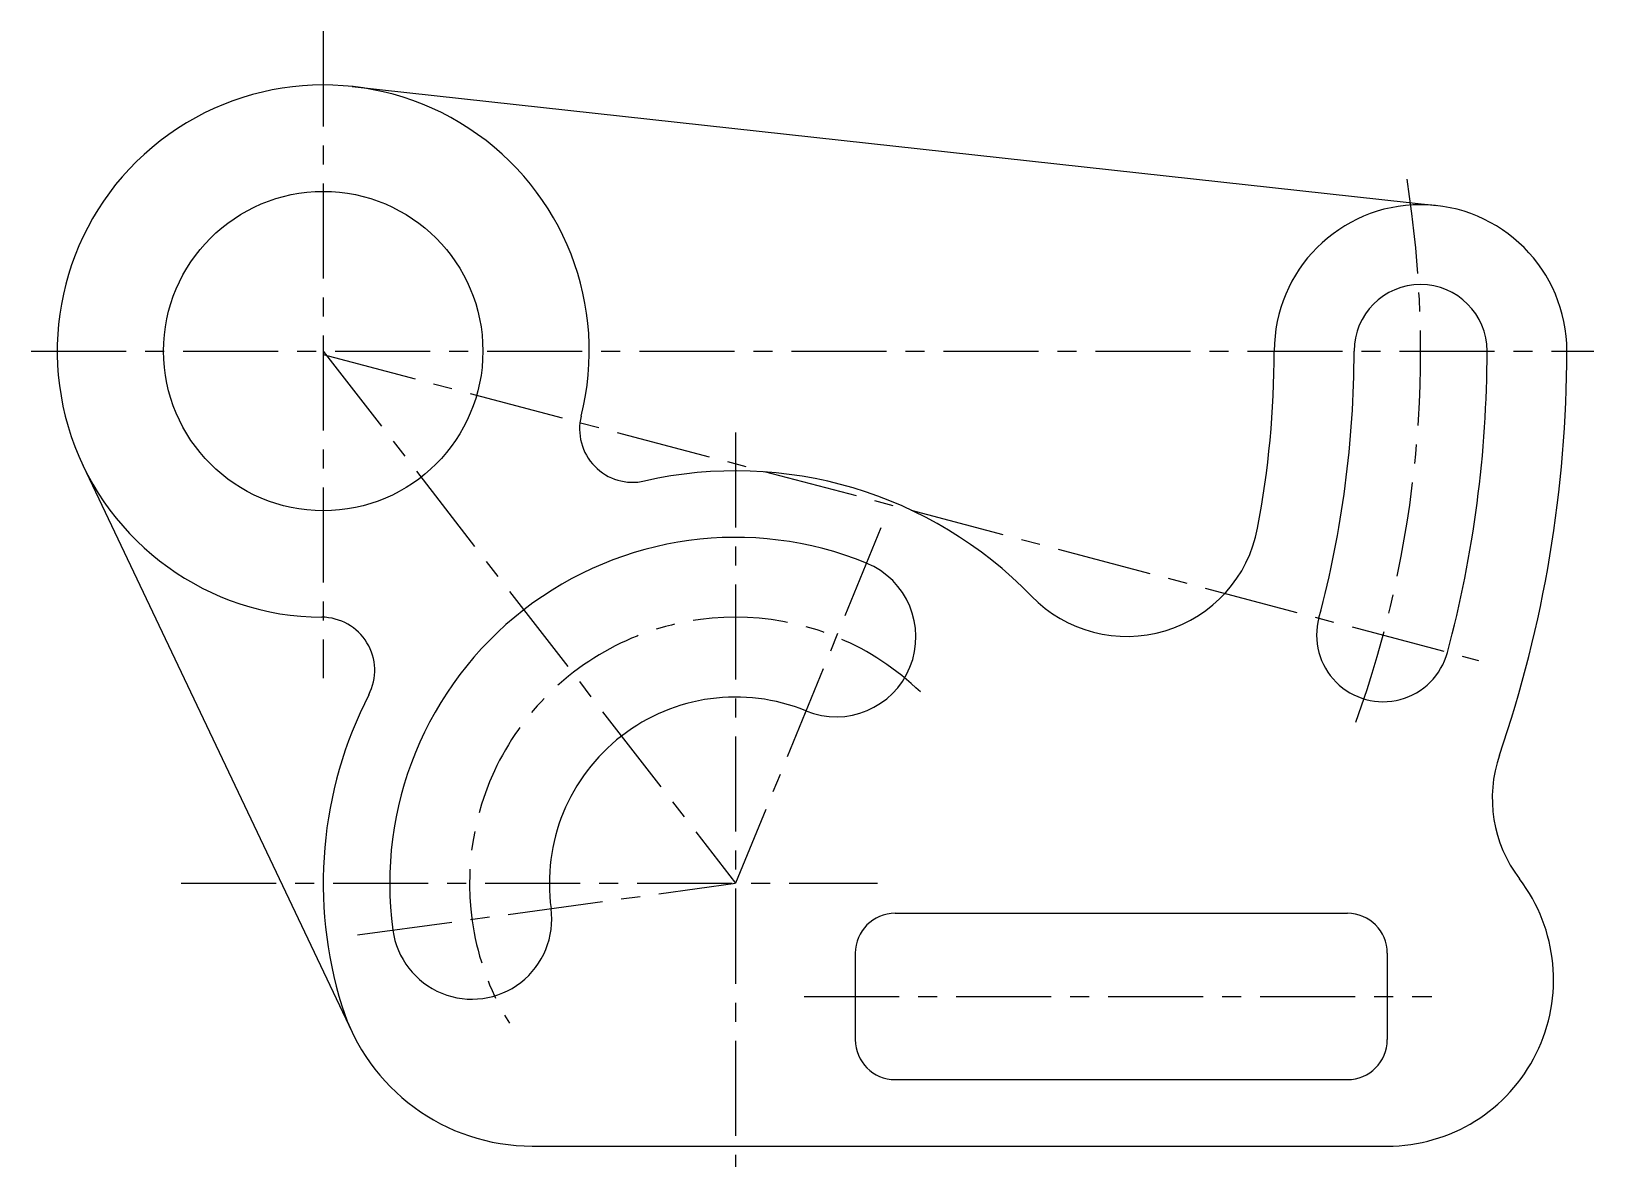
# Model space of a CAD drawing. Header units: millimetres. Extents: x 0 to 235, y 120 to 291.
import ezdxf

# ---------------------------------------------------------------- set-up
doc = ezdxf.new("R2010")
doc.units = ezdxf.units.MM
doc.header["$LTSCALE"] = 0.45
doc.linetypes.add('CENTER', pattern=[50.8, 31.75, -6.35, 6.35, -6.35])
doc.layers.add('点画线', color=1, linetype='CENTER')
doc.layers.add('粗实线', color=7, linetype='Continuous')

msp = doc.modelspace()

# ---------------------------------------------------------------- linework, layer by layer
msp.add_arc((43.77, 194.82), 8, 332.7965, 89.693)
at = {"layer": '点画线'}
for p, q in [((44.03, 290.89), (44.03, 193.68)), ((0.12, 242.82), (235.07, 242.82)), ((44.03, 242.82), (106.03, 162.82)), ((44.03, 242.29), (217.74, 196.32)), ((106.03, 230.6), (106.03, 120.22)), ((127.85, 216.23), (106.03, 162.82)), ((22.66, 162.82), (127.35, 162.82)), ((49.2, 155.06), (106.03, 162.82)), ((116.33, 145.82), (210.74, 145.82))]:
    msp.add_line(p, q, dxfattribs=at)
for centre, radius, start, end in [((44.03, 242.82), 165, 340.2333, 9.0057), ((106.03, 162.82), 40, 45.973, 211.745)]:
    msp.add_arc(centre, radius, start, end, dxfattribs=at)
at = {"layer": '粗实线'}
for p, q in [((48.39, 282.58), (211.43, 264.69)), ((7.89, 225.66), (48.37, 140.45)), ((130.03, 158.32), (198.03, 158.32)), ((124.03, 152.32), (124.03, 139.32)), ((204.03, 152.32), (204.03, 139.32)), ((130.03, 133.32), (198.03, 133.32)), ((75.47, 123.32), (204.03, 123.32))]:
    msp.add_line(p, q, dxfattribs=at)
msp.add_circle((44.03, 242.82), 24, dxfattribs=at)
for centre, radius, start, end in [((44.03, 242.82), 40, 345.8584, 269.693), ((209.03, 242.82), 22, 0, 180), ((209.03, 242.82), 10, 0, 180), ((44.03, 242.82), 143, 349.2713, 0), ((44.03, 242.82), 155, 345, 0), ((44.03, 242.82), 175, 345, 0), ((44.03, 242.82), 187, 341.0523, 0), ((90.57, 231.1), 8, 165.8584, 282.7549), ((106.03, 162.82), 62, 44.1366, 102.7549), ((164.88, 219.93), 20, 224.1366, 349.2713), ((106.03, 162.82), 52, 67.7757, 187.7757), ((121.15, 199.85), 12, 247.7757, 67.7757), ((203.4, 200.12), 10, 165, 345), ((106.03, 162.82), 62, 152.7965, 197.27), ((106.03, 162.82), 28, 67.7757, 187.7757), ((239.81, 175.61), 20, 161.0523, 217.3264), ((204.03, 148.32), 25, 270, 37.3264), ((66.39, 157.41), 12, 187.7757, 7.7757), ((130.03, 152.32), 6, 90, 180), ((198.03, 152.32), 6, 0, 90), ((75.47, 153.32), 30, 197.27, 270), ((130.03, 139.32), 6, 180, 270), ((198.03, 139.32), 6, 270, 0)]:
    msp.add_arc(centre, radius, start, end, dxfattribs=at)

doc.saveas('drawing.dxf')
